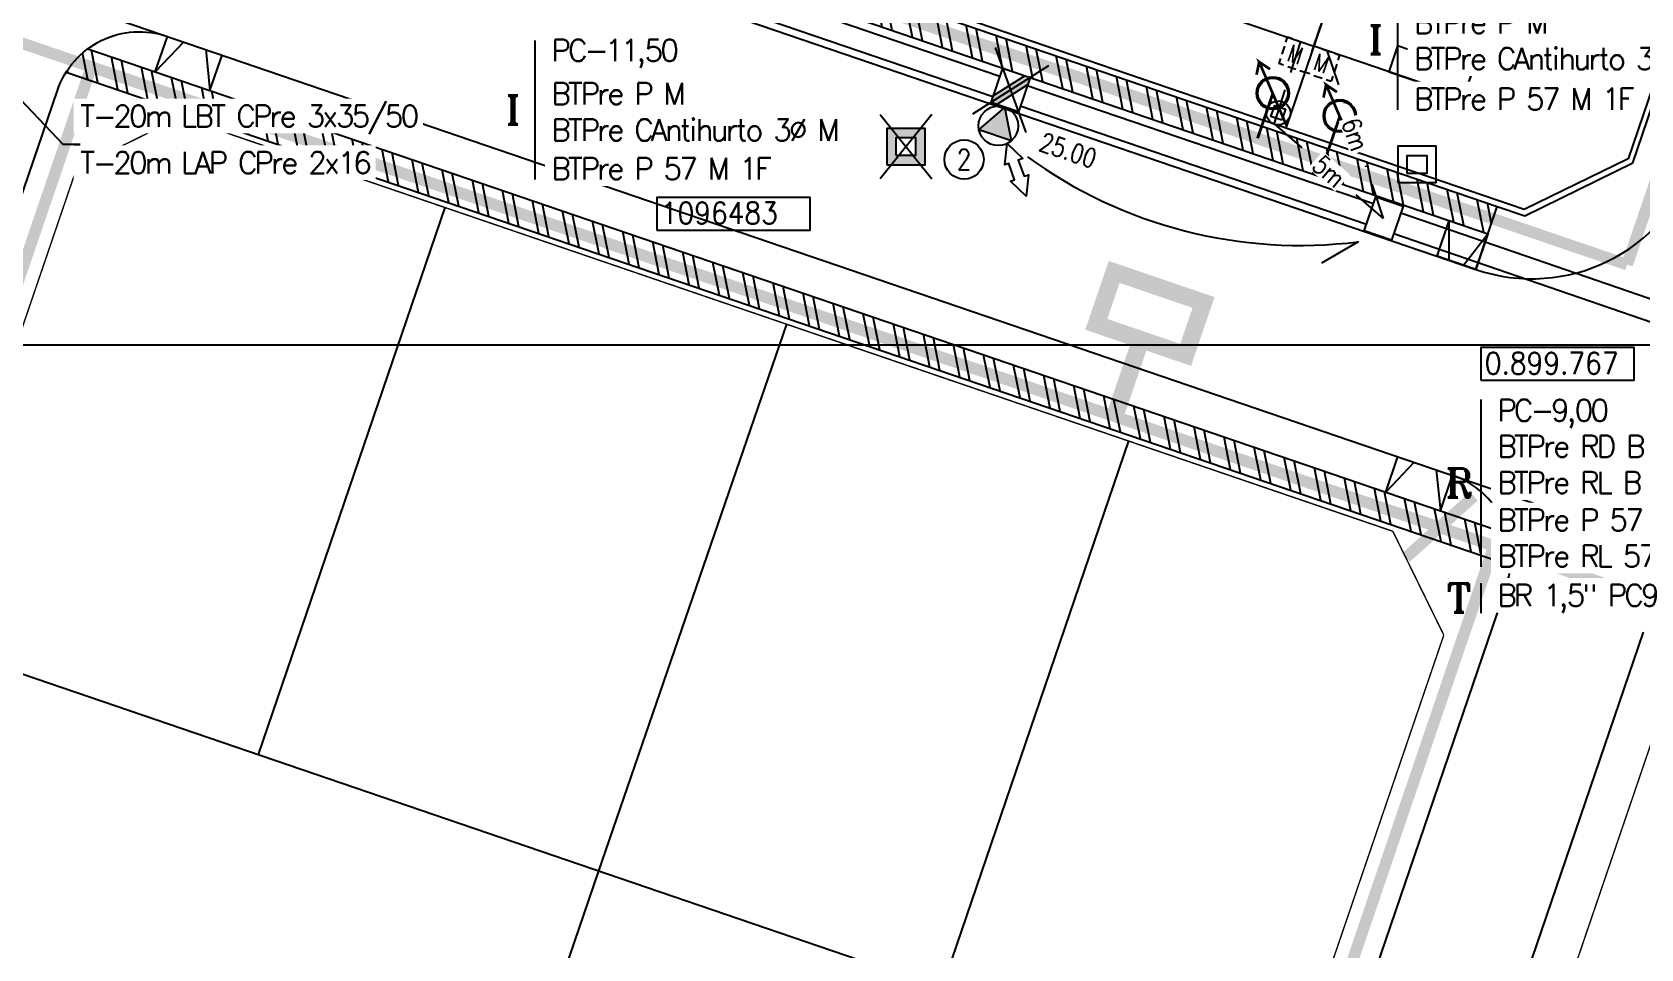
# Model space of a CAD drawing. Extents: x 0 to 336586, y 0 to 6284468.
# Drawn here: x 335330.2 to 335385.9, y 6277679.1 to 6277710.8 of the extents above; entities that cross this region are included whole.
import ezdxf
from ezdxf.enums import TextEntityAlignment as Align

# ---------------------------------------------------------------- set-up
doc = ezdxf.new("R2010")
doc.units = 0
doc.header["$LTSCALE"] = 5
for name, pattern in [('DASHDOTX2', [2, 1, -0.5, 0, -0.5]), ('DASHED', [0.75, 0.5, -0.25]), ('HIDDEN', [0.375, 0.25, -0.125])]:
    doc.linetypes.add(name, pattern=pattern)
for name, color, linetype in [('ACOM-P', 251, 'DASHED'), ('CALLES-URBANAS', 6, 'Continuous'), ('COTAS', 11, 'Continuous'), ('EQUIPOS', 240, 'Continuous'), ('EQUIPOS_E', 240, 'Continuous'), ('EQUIPOS_P', 240, 'Continuous'), ('EQUIPOS_T', 240, 'Continuous'), ('ESTRUCTURAS', 42, 'Continuous'), ('ESTRUCTURAS_P', 42, 'Continuous'), ('ESTRUCTURAS_R', 42, 'Continuous'), ('GRILLA', 254, 'Continuous'), ('LAP_A_E', 100, 'Continuous'), ('LBT_A_E', 100, 'Continuous'), ('LINEA-EDIFICACION-URBANA', 21, 'Continuous'), ('MUROS', 8, 'Continuous'), ('Numero', 42, 'Continuous'), ('PLANTA', 6, 'Continuous'), ('POSTES_E', 41, 'Continuous'), ('POSTES_P', 41, 'Continuous'), ('POSTES_R', 41, 'Continuous'), ('Prosan Agua Potable D. Arranque', 1, 'Continuous'), ('Prosan Agua Potable D. MAP', 5, 'Continuous'), ('Prosan Agua Potable P. Cañeria Existente', 5, '2xCAÑ_EXIS_1'), ('Prosan Agua Potable P. Cañeria Proyectada', 1, 'Continuous'), ('Prosan Agua Potable P. Grifos Existentes', 5, 'Continuous'), ('Prosan General Linea Oficial', 6, 'DASHDOTX2'), ('Prosan Pavimentación Dispositivo de Rodados Existente', 8, 'Continuous'), ('Prosan Pavimentación Dispositivo de Rodados Proyectado', 8, 'Continuous'), ('Prosan Pavimentación Vereda Existente', 8, 'Continuous'), ('Prosan Pavimentación Vereda Existente Hatch', 8, 'Continuous'), ('Prosan Pavimentación Vereda Proyectada', 8, 'Continuous'), ('PUNTO-DE-INTERES', 254, 'Continuous'), ('servicios', 6, 'Continuous'), ('TEXTO-AP_P', 50, 'Continuous'), ('TEXTO-AP_R', 50, 'Continuous'), ('TEXTO-AP_T', 50, 'Continuous'), ('TEXTO-BT_P', 151, 'Continuous'), ('TEXTO-BT_R', 151, 'Continuous'), ('TEXTO-BT_T', 151, 'Continuous'), ('TEXTO-MT_P', 1, 'Continuous')]:
    doc.layers.add(name, color=color, linetype=linetype)
doc.styles.add('2mm', font='simplex.shx', dxfattribs={"width": 0.8, "height": 0.65})
doc.styles.add('ROMANS', font='romans.shx', dxfattribs={"height": 1})
doc.styles.add('ROMANT', font='romant.shx', dxfattribs={"height": 2})
doc.styles.get("Standard").update_dxf_attribs({"font": '', "height": 2})
doc.styles.get('Standard').set_extended_font_data('Arial Black', bold=True)
doc.linetypes.add('2xCAÑ_EXIS_1', pattern='A,1,-0.001,["/",Standard,S=0.2,R=0,X=-0.2,Y=-0.1],0', length=1.000999999999999)
doc.dimstyles.new('ACOMETIDA 500', dxfattribs={"dimtxt": 0.65, "dimasz": 1.8, "dimexe": 1.25, "dimexo": 0.625, "dimtad": 0, "dimdec": 0, "dimtxsty": '2mm', "dimblk": 'NONE', "dimcen": 2.5, "dimse1": 1, "dimse2": 1, "dimclrd": 256, "dimclrt": 2, "dimadec": 0, "dimazin": 0, "dimtfac": 1, "dimtdec": 0, "dimtmove": 0, "dimatfit": 3, "dimldrblk": 'NONE', "dimfxl": 1, "dimtfill": 1, "dimlwd": -1, "dimarcsym": 2})
doc.dimstyles.new('COTA 500', dxfattribs={"dimtxt": 0.9, "dimasz": 0.9, "dimexe": 1.25, "dimexo": 1.25, "dimgap": 1.199999999999999, "dimtad": 0, "dimtih": 1, "dimtoh": 1, "dimdec": 0, "dimzin": 0, "dimdsep": 46, "dimtxsty": 'ROMANS', "dimcen": 0, "dimclrd": 11, "dimclre": 11, "dimclrt": 256, "dimadec": 0, "dimazin": 0, "dimtfac": 1, "dimtdec": 0, "dimtofl": 0, "dimtmove": 0, "dimatfit": 3, "dimfxl": 1.25, "dimfxlon": 1, "dimtfill": 1, "dimtolj": 1, "dimtzin": 0, "dimarcsym": 0})
doc.dimstyles.new('GRILLA X 500', dxfattribs={"dimtxt": 0.5, "dimasz": 1.8, "dimexe": 1.25, "dimexo": 0.625, "dimtad": 0, "dimdec": 0, "dimtxsty": 'ROMANS', "dimblk": 'NONE', "dimcen": 2.5, "dimse1": 1, "dimse2": 1, "dimsd1": 1, "dimsd2": 1, "dimclrd": 256, "dimclrt": 256, "dimadec": 0, "dimazin": 0, "dimtfac": 1, "dimtdec": 0, "dimtmove": 0, "dimatfit": 3, "dimldrblk": 'NONE', "dimfxlon": 1, "dimtfill": 1, "dimlwd": -1, "dimarcsym": 2})
doc.dimstyles.new('VANO 500', dxfattribs={"dimtxt": 0.65, "dimasz": 1.8, "dimexe": 0, "dimexo": 8, "dimgap": 1.2, "dimtad": 0, "dimdec": 0, "dimzin": 0, "dimdsep": 46, "dimtxsty": '2mm', "dimblk": 'NONE', "dimcen": 0, "dimse1": 1, "dimse2": 1, "dimsd1": 1, "dimsd2": 1, "dimclrd": 7, "dimclrt": 2, "dimadec": 0, "dimazin": 0, "dimtfac": 1, "dimtdec": 0, "dimtofl": 0, "dimtmove": 0, "dimatfit": 3, "dimldrblk": 'NONE', "dimfxl": 1, "dimtfill": 1, "dimtolj": 1, "dimtzin": 0, "dimlwd": 25, "dimarcsym": 0})

# ---------------------------------------------------------------- blocks, each defined once
blk = doc.blocks.new('A$C461B3DCE')
at = {"layer": 'Prosan Agua Potable D. MAP', "ltscale": 2}
h = blk.add_hatch(color=4, dxfattribs=at)
h.dxf.hatch_style = 1
edge = h.paths.add_edge_path()
edge.add_line((0.7710314885518511, 0.5448670548734738), (0.7504819952160025, 0.5306253450311521))
edge.add_arc((0.5218886427903211, 0.3768014163459124), 0.2755298927691394, 393.9372072948622, 430.8894317799293)
edge.add_arc((0.5219586611189867, 0.376749035538496), 0.2755564759331746, 70.90675392884668, 215.492820778389)
edge.add_line((0.2976038094080948, 0.2167606861423788), (0.2770543160722461, 0.2025189763000571))
edge.add_arc((0.5218886427903213, 0.3768014163459125), 0.3005298927691393, 70.88943177992928, 215.4447158899646, ccw=False)
edge.add_arc((0.5218886427903213, 0.3768014163459125), 0.3005298927691391, 394.0026343322039, 430.88943177992934, ccw=False)
h = blk.add_hatch(color=4, dxfattribs=at)
h.dxf.hatch_style = 1
edge = h.paths.add_edge_path()
edge.add_line((0.7622593604771488, 0.557190258923689), (0.7420747884321109, 0.5424359027211417))
edge.add_arc((0.521888642790321, 0.3768014163459126), 0.2755298927691394, 0, 36.95222448506712, ccw=False)
edge.add_arc((0.5218620722195667, 0.376884724929531), 0.2755564759331746, 215.3966110015403, 359.98267785108266, ccw=False)
edge.add_line((0.2972388881172841, 0.2172733325026044), (0.2770543160722462, 0.2025189763000571))
edge.add_arc((0.5218886427903211, 0.3768014163459128), 0.3005298927691393, 215.4447158899647, 360)
edge.add_arc((0.5218886427903211, 0.3768014163459128), 0.3005298927691391, 0, 36.88679744772544)
at = {"layer": 'Prosan Agua Potable D. MAP', "color": 4, "ltscale": 2, "const_width": 0.05}
blk.add_lwpolyline([(9.38084215e-08, 1.08246816e-07), (1.023286459401971, 0.7479937492063158), (0.9377070762315523, 0.5236589383472321), (1.023286459402515, 0.7479937492077511), (0.7832410503892931, 0.7426890532315298)], dxfattribs=at)
at = {"layer": 'Prosan Agua Potable D. MAP', "color": 4, "ltscale": 2}
for radius in [0.3005298927691391, 0.2755298927691391]:
    blk.add_circle((0.5218886427903211, 0.3768014163459128), radius, dxfattribs=at)
blk = doc.blocks.new('agua potable')
at = {"layer": 'Prosan Agua Potable D. Arranque', "color": 4, "const_width": 0.1}
for points in [[(335862.7087805694, 6282386.383580758), (335862.1806486235, 6282384.836503833)], [(335865.0259803405, 6282385.592548843), (335864.4978483944, 6282384.045471914)]]:
    blk.add_lwpolyline(points, dxfattribs=at)
at = {"layer": 'Prosan Agua Potable P. Cañeria Proyectada', "color": 4, "const_width": 0.4}
for points in [[(335889.6557240474, 6282423.482694933), (335874.9722331552, 6282380.469788568)], [(335789.1304671486, 6282409.773941572), (335874.9722331552, 6282380.469788568)]]:
    blk.add_lwpolyline(points, dxfattribs=at)
at = {"layer": 'Prosan Agua Potable D. MAP', "color": 4, "ltscale": 20}
for p, xscale, yscale, zscale, rotation in [((335863.1803912227, 6282385.285796581), 1.885254132807255, 1.885254132807255, 1.885254132807255, 77.0827137440164), ((335865.4975909935, 6282384.494764668), 1.885254132807254, 1.885254132807254, 1.885254132807254, 77.08271373004237)]:
    blk.add_blockref('A$C461B3DCE', p, dxfattribs=dict(at, xscale=xscale, yscale=yscale, zscale=zscale, rotation=rotation))
blk = doc.blocks.new('sa')
at = {"layer": 'Prosan Agua Potable P. Cañeria Existente', "const_width": 0.4}
for points in [[(-23.23785885365214, -346.8785764919594), (-82.75796886964235, -326.55995431263)], [(-72.08287451637443, -330.2041547140107), (-83.04664897546172, -362.321017369628)], [(-24.23135724297026, -345.0569682931527), (-26.57838150393218, -347.175510071218)], [(-23.53401108464459, -346.7776133157313), (-34.49778554384829, -378.8944759713486)], [(43.36890787357697, -369.6163995163515), (-23.23785885365214, -346.8785764919594)]]:
    blk.add_lwpolyline(points, dxfattribs=at)
blk = doc.blocks.new('A$C5C7937C3')
at = {"layer": 'Prosan Pavimentación Dispositivo de Rodados Proyectado'}
for p, q in [((-0.6315782112360468, 6.903170517231955, -1.978999999999999), (-3.000010038471373, -8.76825652e-08, -1.978999999999999)), ((2.131585714683748, 6.903170517231955, -1.978999999999999), (4.500017541919078, -8.76825652e-08, -1.978999999999999))]:
    blk.add_line(p, q, dxfattribs=at)
at = {"layer": 'Prosan Pavimentación Dispositivo de Rodados Proyectado', "elevation": -1.978999999999999}
blk.add_lwpolyline([(4.500017541919078, 6.903170517231955), (-3.000010038489562, 6.903170517227408), (-3.000010038489562, -8.76825652e-08), (4.500017541919078, -8.76825652e-08)], close=True, dxfattribs=at)
blk = doc.blocks.new('A$C12F70A7C')
at = {"layer": 'MUROS'}
for points in [[(0, -8.672000000951812), (-5.476999999998952, -8.672000000951812), (-5.476999999998952, 0), (0, 0)], [(-2.738500000006752, 0), (-5.476999999998952, 0), (-5.476999999998952, -0.9399999999441206), (-2.738500000006752, -0.9399999999441206)], [(0, -8.672000000951812), (5.4769999999844, -8.672000000951812), (5.4769999999844, 0), (0, 0)], [(2.7384999999922, 0), (5.4769999999844, 0), (5.4769999999844, -0.9399999999441206), (2.7384999999922, -0.9399999999441206)], [(-5.476999999998952, -7.557999999960883), (-8.53499999998894, -7.557999999960883), (-8.53499999998894, -4.169999999925493), (-5.476999999998952, -4.169999999925493)], [(5.4769999999844, -7.557999999960883), (8.534999999974389, -7.557999999960883), (8.534999999974389, -4.169999999925493), (5.4769999999844, -4.169999999925493)]]:
    blk.add_lwpolyline(points, close=True, dxfattribs=at)
blk = doc.blocks.new('PLANTA')
at = {"layer": 'Prosan Pavimentación Vereda Existente Hatch'}
h = blk.add_hatch(dxfattribs=at)
h.set_pattern_fill('ANSI32', color=256, scale=0.1, angle=56.15142590759736, style=0)
h.set_pattern_definition([(101.1514259075973, (398815.021874129, 6883263.931051567), (-0.9345162955458134, -0.1842160236226215), []), (101.1514259075973, (398815.2719743277, 6883264.303962502), (-0.9345162955458134, -0.1842160236226215), [])])
h.paths.add_polyline_path([(335870.1526913006, 6282381.534036173), (335870.4757594274, 6282382.480411883), (335798.1545588452, 6282407.168994445), (335797.8314907177, 6282406.222618734)])
h = blk.add_hatch(dxfattribs=at)
h.set_pattern_fill('ANSI32', color=256, scale=0.1, angle=56.15142590759736, style=0)
h.set_pattern_definition([(101.1514259075973, (398815.021874129, 6884201.188221465), (-0.9345162955458134, -0.1842160236226215), []), (101.1514259075973, (398815.2719743277, 6884201.561132399), (-0.9345162955458134, -0.1842160236226215), [])])
edge = h.paths.add_edge_path()
edge.add_arc((335867.9596862928, 6282370.342381671), 3.0000000000011, 354.6448247346349, 375.6695337552853)
edge.add_line((335870.8481927879, 6282371.1526472), (335821.6899530497, 6282387.933995554))
edge.add_ellipse((335823.4800279112, 6282385.526583668), major_axis=(-2.999999999999998, 0), ratio=1, start_angle=306.6333180677921, end_angle=327.6580270860634)
edge.add_line((335820.9454174362, 6282387.131497914), (335870.9465921464, 6282370.062393419))
at = {"layer": 'CALLES-URBANAS', "flags": 128}
for points in [[(335869.7327027355, 6282380.30374775, 0.4142135623773341), (335877.3493657625, 6282384.043593246), (335888.4144491321, 6282416.456961322), (335885.1135484824, 6282419.168797398), (335804.0564688998, 6282446.839582525), (335799.7863638674, 6282446.71229147), (335788.7212804979, 6282414.298923394, 0.4142135623730951), (335792.4611259939, 6282406.682260367), (335796.9383142946, 6282405.153864376)], [(335870.7988134235, 6282369.373177289, 0.4142135623730951), (335868.9288906755, 6282373.181508802)]]:
    blk.add_lwpolyline(points, format="xyb", dxfattribs=at)
for points in [[(335799.7774414272, 6282404.184659992), (335869.7327027355, 6282380.30374775)], [(335797.5159645338, 6282397.560030021), (336109.8199716962, 6282290.947540144)], [(335815.9090222293, 6282388.111128688), (335784.2483457294, 6282295.366309083), (335788.9802242806, 6282293.750968445), (335820.6409007805, 6282386.49578805)], [(335870.7988134237, 6282369.373177289), (335839.1381369236, 6282276.628357683)], [(335875.5306919747, 6282367.757836651), (335843.8700154749, 6282275.013017045)]]:
    blk.add_lwpolyline(points, dxfattribs=at)
at = {"layer": 'CALLES-URBANAS', "extrusion": (0, 0, -1), "flags": 128}
blk.add_lwpolyline([(-335820.6409007804, 6282386.49578805, 0.4142135623837215), (-335824.449232294, 6282388.365710799)], format="xyb", dxfattribs=at)
at = {"layer": 'LINEA-EDIFICACION-URBANA', "ltscale": 0.2}
blk.add_line((335875.1121632349, 6282420.2055197), (335863.1586425145, 6282385.189618421), dxfattribs=at)
blk.add_lwpolyline([(335871.4125272388, 6282382.371956202), (335792.3966421284, 6282409.345930465), (335790.6336620546, 6282412.93645985), (335800.7596334646, 6282442.598851671), (335804.3501628488, 6282444.361831745), (335883.3660479591, 6282417.387857482), (335885.1290280329, 6282413.797328098), (335875.003056623, 6282384.134936277)], close=True, dxfattribs=at)
at = {"layer": 'LINEA-EDIFICACION-URBANA'}
for points in [[(335834.0516947875, 6282382.446022119), (335827.590332236, 6282363.518507915)], [(335845.8813911656, 6282378.407670525), (335839.3727098285, 6282359.496309726)], [(335857.7110875437, 6282374.36931893), (335851.2497249921, 6282355.441804725)], [(335815.7606358586, 6282367.556859509), (335863.0794213709, 6282351.40345313)], [(335839.3727098285, 6282359.496309726), (335832.9113472778, 6282340.568795521)]]:
    blk.add_lwpolyline(points, dxfattribs=at)
at = {"layer": 'Prosan Agua Potable P. Grifos Existentes', "const_width": 0.6000000000000001}
blk.add_lwpolyline([(335857.2168333809, 6282380.216657838), (335860.310587832, 6282379.160530291), (335859.6919031765, 6282377.348193873), (335856.5981487253, 6282378.404321425)], close=True, dxfattribs=at)
blk.add_lwpolyline([(335858.1450259511, 6282377.876257651), (335857.2374594089, 6282375.217688583)], dxfattribs=at)
at = {"layer": 'Prosan General Linea Oficial', "ltscale": 0.2, "const_width": 0.05}
for points in [[(335824.8987531384, 6282385.570599059), (335821.3082237546, 6282383.807618985)], [(335824.8987531384, 6282385.570599059), (335866.8640291928, 6282371.24474199)], [(335821.3082237546, 6282383.807618985), (335789.9151856546, 6282291.846802688)], [(335866.8640291928, 6282371.24474199), (335868.6270092667, 6282367.654212606)], [(335868.6270092667, 6282367.654212606), (335837.2339711669, 6282275.693396309)], [(335876.1980149489, 6282365.069667586), (335844.8049768488, 6282273.108851289)]]:
    blk.add_lwpolyline(points, dxfattribs=at)
at = {"layer": 'Prosan Pavimentación Dispositivo de Rodados Existente'}
for points in [[(335824.0292437284, 6282387.135422376), (335824.4492322939, 6282388.365710799)], [(335825.01705772, 6282388.171869921), (335824.0292437284, 6282387.135422376)], [(335825.7741582882, 6282387.91341542), (335825.9219951489, 6282386.489286121)], [(335825.9219951489, 6282386.489286121), (335826.3419837144, 6282387.719574543)], [(335866.6161506895, 6282372.597356635), (335867.036139255, 6282373.827645057)], [(335867.6039646811, 6282373.633804181), (335866.6161506895, 6282372.597356635)], [(335868.3610652492, 6282373.375349679), (335868.50890211, 6282371.95122038)], [(335868.50890211, 6282371.95122038), (335868.9288906755, 6282373.181508802)]]:
    blk.add_lwpolyline(points, dxfattribs=at)
at = {"layer": 'Prosan Pavimentación Vereda Existente'}
for points in [[(335798.1545588453, 6282407.168994445), (335870.4757594274, 6282382.480411883)], [(335797.8314907176, 6282406.222618734), (335870.1526913006, 6282381.534036173)], [(335821.6899530497, 6282387.933995554), (335870.8481927879, 6282371.1526472)], [(335820.9454174362, 6282387.131497914), (335870.9465921464, 6282370.062393419)]]:
    blk.add_lwpolyline(points, dxfattribs=at)
at = {"layer": 'Prosan Pavimentación Vereda Proyectada'}
blk.add_lwpolyline([(335869.7327027356, 6282380.30374775), (335870.4757594275, 6282382.480411884), (335871.4263139442, 6282382.155917221), (335875.165567925, 6282383.99192232), (335886.722737549, 6282417.846777311)], dxfattribs=at)
at = {"layer": 'CALLES-URBANAS', "xscale": -0.1883192629078695, "yscale": 0.1883192629078695, "zscale": 0.1883192629078695, "rotation": 161.1514259080774}
blk.add_blockref('A$C5C7937C3', (335869.3506946717, 6282381.807816995, 0.3726838212946737), dxfattribs=at)
at = {"layer": 'PUNTO-DE-INTERES', "rotation": 161.1514259085047}
blk.add_blockref('A$C12F70A7C', (335864.1278468972, 6282388.028745552), dxfattribs=at)
blk.add_blockref('A$C12F70A7C', (335864.1278468972, 6282388.028745552), dxfattribs=at)
blk.add_blockref('A$C12F70A7C', (335864.1278468972, 6282388.028745552), dxfattribs=at)
blk = doc.blocks.new('EM-BT_P')
at = {"layer": 'EQUIPOS'}
for p, q in [((-1.59583581811421, 0.990598165203636), (-1.59583581811421, 1.595838092819461)), ((-0.990595890498426, 1.595417830392476), (-1.59583581811421, 1.595417830392476)), ((-1.59583581811421, 0.4940551486930361), (-1.59583581811421, -0.4940706556385237)), ((-0.4940528739877835, 1.595417830392476), (0.4940729303437621, 1.595417830392476)), ((0.9906159468543903, 1.595417830392476), (1.595855874470174, 1.595417830392476)), ((1.595855874470174, 0.990598165203636), (1.595855874470174, 1.595838092819461)), ((1.595855874470174, 0.4940551486930361), (1.595855874470174, -0.4940706556385237)), ((-1.59583581811421, -0.9906136721491804), (-1.59583581811421, -1.595853599764949)), ((-0.990595890498426, -1.595433337337964), (-1.59583581811421, -1.595433337337964)), ((-0.4940528739877835, -1.595433337337964), (0.4940729303437621, -1.595433337337964)), ((0.9906159468543903, -1.595433337337964), (1.595855874470174, -1.595433337337964)), ((1.595855874470174, -0.9906136721491804), (1.595855874470174, -1.595853599764949))]:
    blk.add_line(p, q, dxfattribs=at)
at = {"layer": 'EQUIPOS', "style": 'ROMANS', "width": 0.8}
blk.add_text('M', height=1.98, dxfattribs=at).set_placement((-0.9147899827143248, -0.9896123134684556))
blk = doc.blocks.new('PC-11-5_P')
at = {"layer": 'POSTES_E'}
blk.add_lwpolyline([(-0.9999145091573203, 1.250006196363586), (1.00008549084268, 1.250006196363586), (1.00008549084268, -1.249993803636414), (-0.9999145091573203, -1.249993803636414)], close=True, dxfattribs=at)
blk = doc.blocks.new('PC-9_R')
at = {"layer": 'POSTES_E', "ltscale": 3}
blk.add_hatch(color=256, dxfattribs=at).paths.add_polyline_path([(-1.000030329871947, -0.7596603016357903), (-1.000030329871947, -1.249158134707443), (-0.5827149483080803, -1.249158134707443), (0.9999696701280527, 0.7291976383378653), (0.9999696701280527, 1.250841865292557), (0.6083714036707306, 1.250841865292557)])
at = {"layer": 'POSTES_E', "color": 2}
for p, q in [((-1.946224435796807, 2.434440144607038), (1.947532811106271, -2.432756414021924)), ((1.947532811106271, 2.434440144607038), (-1.946224435796807, -2.432756414021924))]:
    blk.add_line(p, q, dxfattribs=at)
at = {"layer": 'POSTES_E'}
for p, q in [((0.6083714036707306, 1.250841865292557), (-1.000030329871947, -0.7596603016357903)), ((0.9999696701280527, 0.7291976383378653), (-0.5827149483080802, -1.249158134707443))]:
    blk.add_line(p, q, dxfattribs=at)
blk.add_lwpolyline([(-1.000030329871947, 1.250841865292557), (0.9999696701280527, 1.250841865292557), (0.9999696701280527, -1.249158134707443), (-1.000030329871947, -1.249158134707443)], close=True, dxfattribs=at)
blk = doc.blocks.new('LUM-150W_T')
at = {"layer": 'EQUIPOS_E', "linetype": 'Continuous'}
blk.add_hatch(color=50, dxfattribs=at).paths.add_polyline_path([(1.18437372920971, -2.051395474140918), (-5.551115123125783e-17, 2.220446049250313e-16), (-1.184373729209711, -2.051395474140918)])
at = {"layer": 'EQUIPOS_E', "color": 50, "linetype": 'Continuous', "flags": 128}
blk.add_lwpolyline([(1.18437372920971, -2.051395474140918), (0, 0), (-1.18437372920971, -2.051395474140918)], close=True, dxfattribs=at)
at = {"layer": 'EQUIPOS_E', "color": 6}
blk.add_lwpolyline([(0.974648632779946, -2.33554218541633), (2.322985011909054, -2.96343420946539), (2.06505124364989, -3.169781224072722), (2.811978164334079, -4.103439874927915), (3.069911932593243, -3.89709286032064), (3.386513238685922, -5.350372942798799), (2.038176859556586, -4.722480918749966), (2.266284329442897, -4.539994942840849), (1.519357408758623, -3.606336291985599), (1.29124993887234, -3.788822267894716), (0.9746486327798038, -2.335542185416443)], dxfattribs=at)
at = {"layer": 'EQUIPOS_E', "color": 50, "linetype": 'Continuous'}
blk.add_circle((0, -1.367596982760574), 1.36885790627348, dxfattribs=at)
blk = doc.blocks.new('*D165')
at = {"layer": 'Defpoints', "color": 0, "linetype": 'HIDDEN', "ltscale": 0.25, "transparency": 16777216}
for p in [(335353.2876129942, 6277712.439420568), (335376.9488462098, 6277704.36824312), (335376.531098719, 6277703.143586511)]:
    blk.add_point(p, dxfattribs=at)
at = {"layer": 'COTAS', "color": 2, "linetype": 'HIDDEN', "ltscale": 0.25, "transparency": 16777216, "insert": (335366.0297728311, 6277706.725735586), "char_height": 0.65, "attachment_point": 5, "rotation": 341.16477360468497, "style": '2mm', "bg_fill": 3, "box_fill_scale": 1.1, "bg_fill_color": 256, "bg_fill_true_color": 13158600, "bg_fill_transparency": 0}
blk.add_mtext('\\A1;25.00', dxfattribs=at)
blk = doc.blocks.new('_None')
blk = doc.blocks.new('*D166')
at = {"layer": 'Defpoints', "color": 0, "linetype": 'HIDDEN', "ltscale": 0.25, "transparency": 16777216}
for p in [(335376.9488876637, 6277704.368232242), (335400.9170995972, 6277696.13394287), (335400.4872123667, 6277694.882635346)]:
    blk.add_point(p, dxfattribs=at)
at = {"layer": 'COTAS', "color": 2, "linetype": 'HIDDEN', "ltscale": 0.25, "transparency": 16777216, "insert": (335390.6955507854, 6277698.246564833), "char_height": 0.65, "attachment_point": 5, "rotation": 341.0398192805823, "style": '2mm', "bg_fill": 3, "box_fill_scale": 1.1, "bg_fill_color": 256, "bg_fill_true_color": 13158600, "bg_fill_transparency": 0}
blk.add_mtext('\\A1;25.00', dxfattribs=at)
blk = doc.blocks.new('PM-6_P')
at = {"layer": 'POSTES_E'}
blk.add_lwpolyline([(-0.6677519658405187, 0.6677414800509212), (0.6677199434739736, 0.6677414800509212), (0.6677199434739736, -0.66773042926323), (-0.6677519658405187, -0.66773042926323)], close=True, dxfattribs=at)
blk.add_circle((-1.601118327254625e-05, 5.52539384557349e-06), 1.386432699211355, dxfattribs=at)
blk = doc.blocks.new('*D403')
at = {"layer": 'ACOM-P', "ltscale": 0.5, "transparency": 16777216}
for p, q in [((335352.334647988, 6277714.740262207), (335351.6458544671, 6277716.403260548)), ((335352.334647988, 6277714.740262207), (335352.3729878468, 6277714.647695828)), ((335353.2876261286, 6277712.439426007), (335353.2492862707, 6277712.531992383)), ((335353.2876261286, 6277712.439426007), (335353.97641965, 6277710.776427666))]:
    blk.add_line(p, q, dxfattribs=at)
at = {"layer": 'Defpoints', "color": 0, "ltscale": 0.5, "transparency": 16777216}
for p in [(335352.3346348531, 6277714.740256767), (335352.334647988, 6277714.740262207), (335353.2876129937, 6277712.439420567)]:
    blk.add_point(p, dxfattribs=at)
at = {"layer": 'ACOM-P', "color": 2, "ltscale": 0.5, "transparency": 16777216, "insert": (335352.8111370583, 6277713.589844107), "char_height": 0.65, "attachment_point": 5, "rotation": 292.498737041083, "style": '2mm', "bg_fill": 3, "box_fill_scale": 1.1, "bg_fill_color": 256, "bg_fill_true_color": 13158600, "bg_fill_transparency": 0}
blk.add_mtext('5m', dxfattribs=at)
blk = doc.blocks.new('*D405')
at = {"layer": 'ACOM-P', "ltscale": 0.5, "transparency": 16777216}
for p, q in [((335373.1706750453, 6277707.627378059), (335374.1927823713, 6277706.745694021)), ((335376.9488910805, 6277704.368236201), (335375.926783754, 6277705.24992024))]:
    blk.add_line(p, q, dxfattribs=at)
at = {"layer": 'Defpoints', "color": 0, "ltscale": 0.5, "transparency": 16777216}
for p in [(335373.1706716288, 6277707.627374098), (335373.1706750453, 6277707.627378059), (335376.9488876634, 6277704.36823224)]:
    blk.add_point(p, dxfattribs=at)
at = {"layer": 'ACOM-P', "color": 2, "ltscale": 0.5, "transparency": 16777216, "insert": (335375.0597830634, 6277705.99780713), "char_height": 0.65, "attachment_point": 5, "rotation": 319.21848661089206, "style": '2mm', "bg_fill": 3, "box_fill_scale": 1.1, "bg_fill_color": 256, "bg_fill_true_color": 13158600, "bg_fill_transparency": 0}
blk.add_mtext('5m', dxfattribs=at)
blk = doc.blocks.new('*D406')
at = {"layer": 'ACOM-P', "ltscale": 0.5, "transparency": 16777216}
for p, q in [((335374.9865093164, 6277710.177349351), (335375.6012571324, 6277708.35756149)), ((335376.9489074494, 6277704.368222081), (335376.3341596338, 6277706.188009941))]:
    blk.add_line(p, q, dxfattribs=at)
at = {"layer": 'Defpoints', "color": 0, "ltscale": 0.5, "transparency": 16777216}
for p in [(335374.9865093168, 6277710.177349351), (335374.9865093164, 6277710.177349351), (335376.9489074498, 6277704.368222081)]:
    blk.add_point(p, dxfattribs=at)
at = {"layer": 'ACOM-P', "color": 2, "ltscale": 0.5, "transparency": 16777216, "insert": (335375.9677083821, 6277707.272785716), "char_height": 0.65, "attachment_point": 5, "rotation": 288.66563183437904, "style": '2mm', "bg_fill": 3, "box_fill_scale": 1.1, "bg_fill_color": 256, "bg_fill_true_color": 13158600, "bg_fill_transparency": 0}
blk.add_mtext('6m', dxfattribs=at)
blk = doc.blocks.new('n-emp-1')
blk.add_circle((-2.273736754432321e-13, 0), 1.697627683685723)
at = {"style": 'ROMANS', "width": 0.8}
blk.add_attdef('N', text='', height=1.8, dxfattribs=at).set_placement((0, 0), align=Align.MIDDLE)
blk = doc.blocks.new('*D408')
at = {"layer": 'Defpoints', "color": 0, "linetype": 'HIDDEN', "ltscale": 0.25, "transparency": 16777216}
for p in [(335329.6262542887, 6277720.510621926), (335330.7524649899, 6277720.094021843), (335322.8154828812, 6277702.098806946)]:
    blk.add_point(p, dxfattribs=at)
at = {"layer": 'COTAS', "color": 2, "linetype": 'HIDDEN', "ltscale": 0.25, "transparency": 16777216, "insert": (335327.3470792859, 6277710.888114354), "char_height": 0.65, "attachment_point": 5, "rotation": 69.6999062741092, "style": '2mm', "bg_fill": 3, "box_fill_scale": 1.1, "bg_fill_color": 256, "bg_fill_true_color": 13158600, "bg_fill_transparency": 0}
blk.add_mtext('\\A1;20.00', dxfattribs=at)
blk = doc.blocks.new('CA 3Ø-E')
at = {"layer": 'ESTRUCTURAS'}
for points in [[(-1.357839887321461, -1.258594672195613), (1.295361962344032, -1.258594672195613), (1.295361962344032, 1.255103026516736), (-1.357839887321461, 1.255103026516736)], [(-0.726714861637447, -0.6016650851815939), (0.6642369366600178, -0.6016650851815939), (0.6642369366600178, 0.5981734395027161), (-0.726714861637447, 0.5981734395027161)]]:
    blk.add_lwpolyline(points, close=True, dxfattribs=at)
for points in [[(-1.357839887321461, 1.255103026516736), (1.295361962344032, 1.255103026516736), (-0.726714861637447, 0.5981734395027161), (0.6642369366600178, 0.5981734395027161)], [(-1.357839887321461, 1.255103026516736), (-0.726714861637447, 0.5981734395027161), (-1.357839887321461, -1.258594672195613), (-0.726714861637447, -0.6016650851815939)], [(0.6642369366600178, 0.5981734395027161), (1.295361962344032, 1.255103026516736), (0.6642369366600178, -0.6016650851815939), (1.295361962344032, -1.258594672195613)], [(-1.357839887321461, -1.258594672195613), (-0.726714861637447, -0.6016650851815939), (1.295361962344032, -1.258594672195613), (0.6642369366600178, -0.6016650851815939)]]:
    blk.add_solid(points, dxfattribs=at)
blk = doc.blocks.new('CA 3Ø-R')
at = {"layer": 'EQUIPOS', "color": 2}
for p, q in [((1.78124794724863, 2.226559934206307), (-1.78124794724863, -2.226559934206307)), ((-1.78124794724863, 2.226559934206307), (1.78124794724863, -2.226559934206307))]:
    blk.add_line(p, q, dxfattribs=at)
at = {"layer": 'ESTRUCTURAS'}
for points in [[(-1.326600924832746, -1.256848849356174), (1.326600924832746, -1.256848849356174), (1.326600924832746, 1.256848849356174), (-1.326600924832746, 1.256848849356174)], [(-0.6954758991487324, -0.599919262342155), (0.6954758991487324, -0.599919262342155), (0.6954758991487324, 0.599919262342155), (-0.6954758991487324, 0.599919262342155)]]:
    blk.add_lwpolyline(points, close=True, dxfattribs=at)
for points in [[(-1.326600924832746, 1.256848849356174), (1.326600924832746, 1.256848849356174), (-0.6954758991487324, 0.599919262342155), (0.6954758991487324, 0.599919262342155)], [(-1.326600924832746, 1.256848849356174), (-0.6954758991487324, 0.599919262342155), (-1.326600924832746, -1.256848849356174), (-0.6954758991487324, -0.599919262342155)], [(0.6954758991487324, 0.599919262342155), (1.326600924832746, 1.256848849356174), (0.6954758991487324, -0.599919262342155), (1.326600924832746, -1.256848849356174)], [(-1.326600924832746, -1.256848849356174), (-0.6954758991487324, -0.599919262342155), (1.326600924832746, -1.256848849356174), (0.6954758991487324, -0.599919262342155)]]:
    blk.add_solid(points, dxfattribs=at)
at = {"layer": 'COTAS'}
blk.add_blockref('CA 3Ø-E', (0.03123896248871461, 0.001745822839438915), dxfattribs=at)
blk = doc.blocks.new('CA 3Ø-P')
at = {"layer": 'ESTRUCTURAS'}
for points in [[(-1.307126184576191, -1.266878571361303), (1.346075665089302, -1.266878571361303), (1.346075665089302, 1.246819127351046), (-1.307126184576191, 1.246819127351046)], [(-0.676001158892177, -0.6099489843472838), (0.7149506394052878, -0.6099489843472838), (0.7149506394052878, 0.5898895403370261), (-0.676001158892177, 0.5898895403370261)]]:
    blk.add_lwpolyline(points, close=True, dxfattribs=at)
blk = doc.blocks.new('*U417')
at = {"layer": 'GRILLA', "lineweight": -3}
for points in [[(250, 100), (350, 100)], [(350, 100), (450, 100)]]:
    blk.add_lwpolyline(points, dxfattribs=at)
blk = doc.blocks.new('*D440')
at = {"layer": 'Defpoints', "color": 0, "ltscale": 0.5, "transparency": 16777216}
for p in [(335402.3497128253, 6277986.733224559), (335398.5975279866, 6277900), (0, 0)]:
    blk.add_point(p, dxfattribs=at)
at = {"layer": 'GRILLA', "ltscale": 0.5, "transparency": 16777216, "insert": (335402.3497128243, 6277991.143938844), "char_height": 1, "attachment_point": 5, "rotation": 90, "style": 'ROMANS', "bg_fill": 3, "box_fill_scale": 1.1, "bg_fill_color": 256, "bg_fill_true_color": 13158600, "bg_fill_transparency": 0}
blk.add_mtext('X-335399', dxfattribs=at)

msp = doc.modelspace()

# ---------------------------------------------------------------- linework, layer by layer
at = {"layer": 'LAP_A_E', "ltscale": 0.5}
for points in [[(335353.8819880537, 6277712.632884774), (335363.6713139062, 6277709.293610215)], [(335364.6177649101, 6277708.970762677), (335376.5968117111, 6277704.88454399)], [(335377.542910636, 6277704.560665065), (335388.2706322915, 6277700.875153247)]]:
    msp.add_lwpolyline(points, dxfattribs=at)
at = {"layer": 'LBT_A_E', "ltscale": 0.5}
for points in [[(335353.6396869515, 6277711.923102973), (335363.4290425285, 6277708.583818275)], [(335364.375493533, 6277708.260970735), (335376.3545106091, 6277704.174762188)], [(335377.3006090805, 6277703.850881936), (335388.0283604385, 6277700.165359913)]]:
    msp.add_lwpolyline(points, dxfattribs=at)
at = {"layer": 'TEXTO-AP_T', "ltscale": 0.5}
msp.add_lwpolyline([(335380.3129354421, 6277691.753022516), (335380.3129354421, 6277690.71265199)], dxfattribs=at)
at = {"layer": 'TEXTO-MT_P', "ltscale": 0.5}
for points in [[(335377.4288030472, 6277712.992888361), (335377.4288030472, 6277708.127898871)], [(335347.5721584755, 6277710.524593802), (335347.5721584755, 6277705.71754043)]]:
    msp.add_lwpolyline(points, dxfattribs=at)

# ---------------------------------------------------------------- block references
at = {"layer": 'EQUIPOS_P', "ltscale": 5, "xscale": 0.3, "yscale": 0.3, "zscale": 0.3, "rotation": 341.1514259146094}
for p in [(335373.9256752944, 6277710.033611757), (335374.8318778743, 6277709.724390917)]:
    msp.add_blockref('EM-BT_P', p, dxfattribs=at)
at = {"layer": 'EQUIPOS_T', "ltscale": 5, "xscale": 0.5, "yscale": 0.5, "zscale": 0.5, "rotation": 341.2028500706303}
msp.add_blockref('LUM-150W_T', (335363.8343313233, 6277708.223357674), dxfattribs=at)
at = {"layer": 'ESTRUCTURAS_P', "xscale": 0.5, "yscale": 0.5, "zscale": 0.5}
msp.add_blockref('CA 3Ø-P', (335378.0949497183, 6277706.247101095), dxfattribs=at)
at = {"layer": 'GRILLA', "lineweight": -3}
msp.add_blockref('*U417', (335000, 6277600), dxfattribs=at)
at = {"layer": 'PLANTA'}
msp.add_blockref('PLANTA', (-489.5943777723587, -4677.696606804617), dxfattribs=at)
at = {"layer": 'POSTES_P', "ltscale": 5, "xscale": 0.5, "yscale": 0.5, "zscale": 0.5, "rotation": 341.1514259139257}
msp.add_blockref('PC-11-5_P', (335376.9488462097, 6277704.368243119), dxfattribs=at)
at = {"layer": 'POSTES_R', "ltscale": 5, "xscale": 0.4999999999999999, "yscale": 0.4999999999999999, "zscale": 0.4999999999999999, "rotation": 341.1538251619949}
msp.add_blockref('PC-9_R', (335364.0361025133, 6277708.814447682), dxfattribs=at)
at = {"layer": 'servicios'}
for name, p in [('sa', (335404.3044613108, 6278039.81721634)), ('agua potable', (-489.5943777723587, -4677.696606804617))]:
    msp.add_blockref(name, p, dxfattribs=at)

# ---------------------------------------------------------------- texts
at = {"layer": 'TEXTO-AP_T', "ltscale": 0.5, "style": 'ROMANT'}
msp.add_text('T', height=0.9999999975, dxfattribs=at).set_placement((335379.5571566999, 6277691.244477542), align=Align.MIDDLE_CENTER)
at = {"layer": 'TEXTO-MT_P', "ltscale": 0.5, "style": 'ROMANT'}
msp.add_text('I', height=0.9999999975, dxfattribs=at).set_placement((335346.8163797333, 6277708.118063832), align=Align.MIDDLE_CENTER)

# ---------------------------------------------------------------- next in the draw order: texts
at = {"layer": 'TEXTO-AP_T', "ltscale": 0.5, "insert": (335331.8338306753, 6277706.295893516), "char_height": 0.7499999981250001, "attachment_point": 4, "style": 'ROMANS', "bg_fill": 3, "box_fill_scale": 1.3, "bg_fill_color": 256, "bg_fill_transparency": 0}
msp.add_mtext('{\\T0.8;T-20m LAP CPre 2x16}', dxfattribs=at)
at = {"layer": 'TEXTO-BT_P', "ltscale": 0.5, "insert": (335378.0022093151, 6277710.519286799), "char_height": 0.7499999981250001, "attachment_point": 4, "style": 'ROMANS', "bg_fill": 3, "box_fill_scale": 1.3, "bg_fill_color": 256, "bg_fill_transparency": 0}
msp.add_mtext('{\\T0.8;BTPre P M\\PBTPre CAntihurto 3Ø M}', dxfattribs=at)
at = {"layer": 'TEXTO-BT_T', "ltscale": 0.5, "insert": (335331.8338306753, 6277707.7843436), "char_height": 0.7499999981250001, "attachment_point": 4, "style": 'ROMANS', "bg_fill": 3, "box_fill_scale": 1.3, "bg_fill_color": 256, "bg_fill_transparency": 0}
msp.add_mtext('{\\T0.8;T-20m LBT CPre 3x35/50}', dxfattribs=at)

# ---------------------------------------------------------------- next in the draw order: dimensions: what is measured, and where the dimension line sits
at = {"layer": 'COTAS', "linetype": 'HIDDEN', "ltscale": 0.25}
dim = msp.add_aligned_dim(p1=(335322.815482881, 6277702.098806946), p2=(335329.6262542889, 6277720.510621925), distance=-1.2007939754401815, dimstyle='VANO 500', override={"dimpost": '.00', "dimsah": 1}, dxfattribs=at)
dim.commit()
dim.dimension.update_dxf_attribs({"geometry": '*D408', "text_midpoint": (335327.3470792859, 6277710.888114354)})
dim = msp.add_linear_dim(base=(335376.531098719, 6277703.143586511), p1=(335353.2876129941, 6277712.439420567), p2=(335376.9488462097, 6277704.368243119), angle=341.16477360464194, dimstyle='VANO 500', override={"dimpost": '.00', "dimsah": 1}, dxfattribs=at)
dim.commit()
dim.dimension.update_dxf_attribs({"geometry": '*D165', "text_midpoint": (335366.0297728311, 6277706.725735586), "dimtype": 161})

# ---------------------------------------------------------------- next in the draw order: linework, layer by layer
at = {"layer": 'ACOM-P', "ltscale": 0.5}
msp.add_lwpolyline([(335373.1583747221, 6277707.631787617), (335374.0803067368, 6277710.48657019)], dxfattribs=at)

# ---------------------------------------------------------------- next in the draw order: block references
at = {"layer": 'ESTRUCTURAS', "xscale": 0.4000000000014552, "yscale": 0.4000000000014552, "zscale": 0.4000000000014552}
msp.add_blockref('n-emp-1', (335362.4279805504, 6277706.410540159), dxfattribs=at).add_auto_attribs({'N': '2'})
at = {"layer": 'ESTRUCTURAS_R', "xscale": 0.5, "yscale": 0.5, "zscale": 0.5}
msp.add_blockref('CA 3Ø-R', (335360.4165777467, 6277706.856919286), dxfattribs=at)
at = {"layer": 'POSTES_P', "ltscale": 5, "xscale": 0.3, "yscale": 0.3, "zscale": 0.3, "rotation": 161.1514259169997}
msp.add_blockref('PM-6_P', (335373.305008527, 6277708.021014269), dxfattribs=at)

# ---------------------------------------------------------------- next in the draw order: texts
at = {"layer": 'TEXTO-AP_P', "ltscale": 0.5, "insert": (335378.0022093151, 6277708.505004736), "char_height": 0.7499999981250001, "attachment_point": 4, "style": 'ROMANS', "bg_fill": 3, "box_fill_scale": 1.3, "bg_fill_color": 256, "bg_fill_transparency": 0}
msp.add_mtext('{\\T0.8;BTPre P 57 M 1F}', dxfattribs=at)
at = {"layer": 'TEXTO-BT_P', "ltscale": 0.5, "insert": (335348.1455647434, 6277708.05988689), "char_height": 0.7499999981250001, "attachment_point": 4, "style": 'ROMANS', "bg_fill": 3, "box_fill_scale": 1.3, "bg_fill_color": 256, "bg_fill_transparency": 0}
msp.add_mtext('{\\T0.8;BTPre P M\\PBTPre CAntihurto 3Ø M}', dxfattribs=at)

# ---------------------------------------------------------------- next in the draw order: dimensions: what is measured, and where the dimension line sits
at = {"layer": 'ACOM-P', "ltscale": 0.5}
dim = msp.add_aligned_dim(p1=(335353.2876129941, 6277712.439420567), p2=(335352.3346348532, 6277714.740256767), distance=-1.4216761277921872e-05, text='5m', dimstyle='ACOMETIDA 500', override={"dimpost": 'm', "dimsah": 1}, dxfattribs=at)
dim.commit()
dim.dimension.update_dxf_attribs({"geometry": '*D403', "text_midpoint": (335352.8111370583, 6277713.589844107)})
at = {"layer": 'COTAS', "linetype": 'HIDDEN', "ltscale": 0.25}
dim = msp.add_linear_dim(base=(335400.4872123667, 6277694.882635346), p1=(335376.9488876639, 6277704.368232241), p2=(335400.9170995969, 6277696.133942869), angle=341.0398192805396, dimstyle='VANO 500', override={"dimpost": '.00', "dimsah": 1}, dxfattribs=at)
dim.commit()
dim.dimension.update_dxf_attribs({"geometry": '*D166', "text_midpoint": (335390.6955507854, 6277698.246564833), "dimtype": 161})

# ---------------------------------------------------------------- next in the draw order: leaders
at = {"layer": 'COTAS'}
msp.add_leader([(335327.8433735086, 6277710.500931396), (335331.2374285604, 6277706.934280963), (335331.8338306753, 6277706.934280963)], dimstyle='COTA 500', override={"dimgap": 1.199999999999999, "dimtad": 0}, dxfattribs=at)

# ---------------------------------------------------------------- next in the draw order: linework, layer by layer
at = {"layer": 'Numero'}
msp.add_lwpolyline([(335380.3129354421, 6277698.774523811), (335385.618098256, 6277698.774523811), (335385.618098256, 6277699.907684693), (335380.3129354421, 6277699.907684693)], close=True, dxfattribs=at)
at = {"layer": 'TEXTO-BT_R', "ltscale": 0.5}
msp.add_lwpolyline([(335380.3129354421, 6277698.104220739), (335380.3129354421, 6277692.324167348)], dxfattribs=at)

# ---------------------------------------------------------------- next in the draw order: texts
at = {"layer": 'Numero', "style": 'ROMANS', "width": 0.9}
msp.add_text('0.899.767', height=0.75, dxfattribs=at).set_placement((335380.4523589085, 6277698.98787417))
at = {"layer": 'TEXTO-AP_P', "ltscale": 0.5, "insert": (335348.1455647434, 6277706.094583195), "char_height": 0.7499999981250001, "attachment_point": 4, "style": 'ROMANS', "bg_fill": 3, "box_fill_scale": 1.3, "bg_fill_color": 256, "bg_fill_transparency": 0}
msp.add_mtext('{\\T0.8;BTPre P 57 M 1F}', dxfattribs=at)
at = {"layer": 'TEXTO-BT_R', "ltscale": 0.5, "style": 'ROMANT'}
msp.add_text('R', height=0.9999999975, dxfattribs=at).set_placement((335379.5571566999, 6277695.220440253), align=Align.MIDDLE_CENTER)
at = {"layer": 'TEXTO-BT_R', "ltscale": 0.5, "insert": (335380.8863417099, 6277696.485868499), "char_height": 0.7499999981250001, "attachment_point": 4, "style": 'ROMANS', "bg_fill": 3, "box_fill_scale": 1.3, "bg_fill_color": 256, "bg_fill_transparency": 0}
msp.add_mtext('{\\T0.8;PC-9,00\\PBTPre RD B \\PBTPre RL B}', dxfattribs=at)
at = {"layer": 'TEXTO-MT_P', "ltscale": 0.5, "insert": (335348.1455647434, 6277710.07271459), "char_height": 0.7499999981250001, "attachment_point": 4, "style": 'ROMANS', "bg_fill": 3, "box_fill_scale": 1.3, "bg_fill_color": 256, "bg_fill_transparency": 0}
msp.add_mtext('{\\T0.8;PC-11,50}', dxfattribs=at)

# ---------------------------------------------------------------- next in the draw order: dimensions: what is measured, and where the dimension line sits
at = {"layer": 'ACOM-P', "ltscale": 0.5}
dim = msp.add_aligned_dim(p1=(335376.9488876639, 6277704.368232241), p2=(335373.1706716286, 6277707.627374099), distance=-5.230212806967402e-06, dimstyle='ACOMETIDA 500', override={"dimpost": 'm', "dimsah": 1}, dxfattribs=at)
dim.commit()
dim.dimension.update_dxf_attribs({"geometry": '*D405', "text_midpoint": (335375.0597830634, 6277705.99780713)})

# ---------------------------------------------------------------- next in the draw order: texts
at = {"layer": 'TEXTO-AP_R', "ltscale": 0.5, "insert": (335380.8863417099, 6277693.318656527), "char_height": 0.7499999981250001, "attachment_point": 4, "style": 'ROMANS', "bg_fill": 3, "box_fill_scale": 1.3, "bg_fill_color": 256, "bg_fill_transparency": 0}
msp.add_mtext('{\\T0.8;BTPre P 57 B 1F\\PBTPre RL 57 B 1F}', dxfattribs=at)

# ---------------------------------------------------------------- next in the draw order: dimensions: what is measured, and where the dimension line sits
at = {"layer": 'ACOM-P', "ltscale": 0.5}
dim = msp.add_aligned_dim(p1=(335376.9489074498, 6277704.36822208), p2=(335374.9865093168, 6277710.17734935), distance=3.281153400476708e-11, dimstyle='ACOMETIDA 500', override={"dimpost": 'm', "dimsah": 1}, dxfattribs=at)
dim.commit()
dim.dimension.update_dxf_attribs({"geometry": '*D406', "text_midpoint": (335375.9677083821, 6277707.272785716)})

# ---------------------------------------------------------------- next in the draw order: linework, layer by layer
at = {"layer": 'EQUIPOS', "ltscale": 0.5}
msp.add_lwpolyline([(335364.6187960767, 6277706.505936768, 0.190951870364063), (335376.0629524854, 6277703.564375604), (335374.8014230942, 6277702.824529612)], format="xyb", dxfattribs=at)

# ---------------------------------------------------------------- next in the draw order: texts
at = {"layer": 'TEXTO-AP_T', "ltscale": 0.5, "insert": (335380.8863417099, 6277691.221872911), "char_height": 0.7499999981250001, "attachment_point": 4, "style": 'ROMANS', "bg_fill": 3, "box_fill_scale": 1.3, "bg_fill_color": 256, "bg_fill_transparency": 0}
msp.add_mtext('{\\T0.8;BR 1,5" PC9}', dxfattribs=at)
at = {"layer": 'TEXTO-MT_P', "ltscale": 0.5, "style": 'ROMANT'}
msp.add_text('I', height=0.9999999975, dxfattribs=at).set_placement((335376.673024305, 6277710.550597401), align=Align.MIDDLE_CENTER)

# ---------------------------------------------------------------- next in the draw order: dimensions: what is measured, and where the dimension line sits
at = {"layer": 'GRILLA', "ltscale": 0.5}
dim = msp.add_ordinate_dim(feature_location=(335398.5975279866, 6277900), offset=(3.7521848386968486, 86.733224558644), dtype=1, origin=(0, 0), dimstyle='GRILLA X 500', override={"dimpost": 'X-<>', "dimsah": 1}, dxfattribs=at)
dim.commit()
dim.dimension.update_dxf_attribs({"geometry": '*D440', "text_midpoint": (335402.3497128243, 6277991.143938844)})

# ---------------------------------------------------------------- next in the draw order: linework, layer by layer
at = {"layer": 'Numero'}
msp.add_lwpolyline([(335351.7942137133, 6277703.967628819), (335357.0993765272, 6277703.967628819), (335357.0993765272, 6277705.100789701), (335351.7942137133, 6277705.100789701)], close=True, dxfattribs=at)

# ---------------------------------------------------------------- next in the draw order: texts
at = {"layer": 'Numero', "style": 'ROMANS', "width": 0.9}
msp.add_text('1096483', height=0.75, dxfattribs=at).set_placement((335351.9336371798, 6277704.180979177))

doc.saveas('drawing.dxf')
